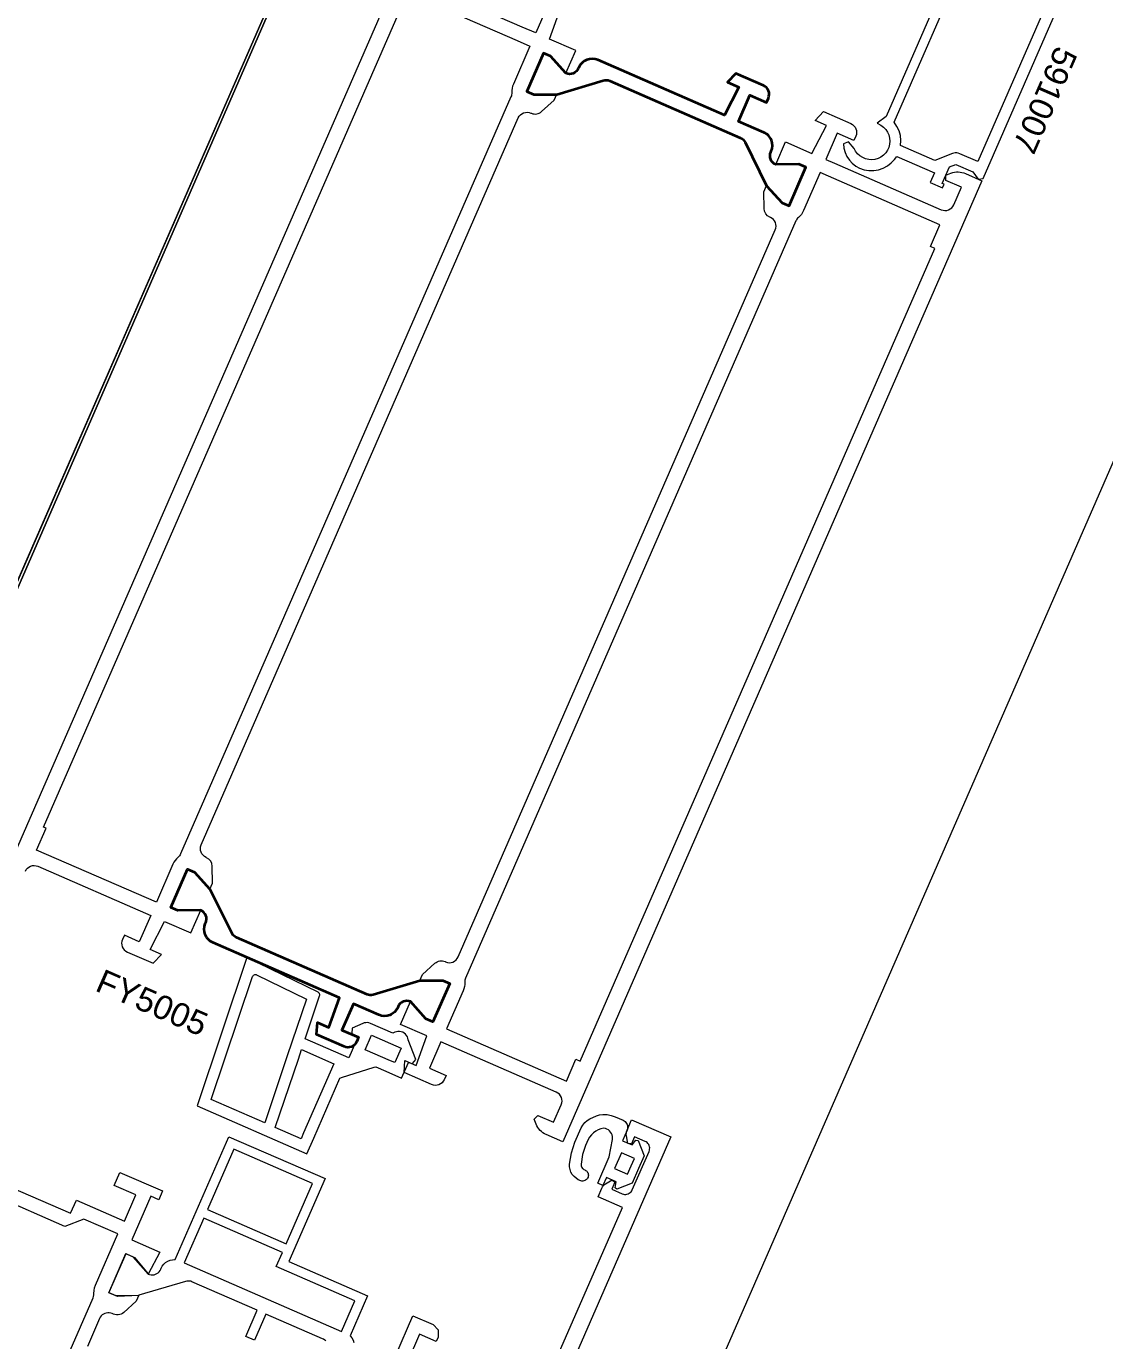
# Model space of a CAD drawing. Header units: millimetres. Extents: x -50172 to 90294, y -80883 to 956680.
# Drawn here: x 2648.7 to 2761.8, y -21533.4 to -21395.5 of the extents above; entities that cross this region are included whole.
import ezdxf

# ---------------------------------------------------------------- set-up
doc = ezdxf.new("R2010")
doc.units = ezdxf.units.MM
doc.header["$MEASUREMENT"] = 0
doc.linetypes.add('Dot & Dashed', pattern=[670.277762, 352.777767, -176.388884, 0, -141.111112])
for name, color, linetype, lineweight in [('0_Pen_No__2', 8, 'Continuous', 15), ('0_Pen_No__6', 7, 'Continuous', 35), ('0_Pen_No__7', 7, 'Continuous', 35), ('0_Pen_No__9', 7, 'Continuous', 13), ('New_A-20-M_Roof_Pen_No__93', 8, 'Continuous', 13), ('New_A-25-M_Curtain_Wall_Pen_No__90', 8, 'Continuous', 20), ('New_A-25-M_Wall_Ext_Pen_No__87', 8, 'Continuous', 20), ('New_ArchiCAD Windows_Pen_No__3', 7, 'Continuous', 18)]:
    doc.layers.add(name, color=color, linetype=linetype, lineweight=lineweight)
for name, color, linetype in [('New_A-20-M_Roof', 7, 'Continuous'), ('New_A-25-M_Curtain_Wall', 7, 'Continuous'), ('New_A-25-M_Wall_Ext', 7, 'Continuous'), ('New_ArchiCAD Windows', 7, 'Continuous')]:
    doc.layers.add(name, color=color, linetype=linetype)
doc.layers.add('New_A-25-M_Curtain_Wall_Pen_No__69', color=7, linetype='Continuous', lineweight=20, true_color=0x606060)
doc.styles.add('GENERATED_STYLE_3', font='')
doc.styles.get('GENERATED_STYLE_3').set_extended_font_data('Arial')

# ---------------------------------------------------------------- blocks, each defined once
blk = doc.blocks.new('Wall_2_1', base_point=(10092.6, -4631.3))
at = {"layer": 'New_A-25-M_Wall_Ext_Pen_No__87', "linetype": 'Continuous', "flags": 128}
for points in [[(10000.93, -4591.33), (2142.47, -22613.27)], [(2234.14, -22653.24), (10092.6, -4631.3)]]:
    blk.add_lwpolyline(points, dxfattribs=at)
blk = doc.blocks.new('Wall_4_1', base_point=(9982.59, -4632.6))
at = {"layer": 'New_A-25-M_Wall_Ext_Pen_No__87', "linetype": 'Continuous', "flags": 128}
blk.add_lwpolyline([(2142.18, -22613.14), (4865.77, -16367.08)], dxfattribs=at)
blk = doc.blocks.new('Triple Window 19_2')
at = {"layer": 'New_ArchiCAD Windows_Pen_No__3', "linetype": 'Continuous'}
blk.add_line((-182, 0), (662.5, 0), dxfattribs=at)
blk = doc.blocks.new('Wall_239_1', base_point=(10165.92, -4712.54))
at = {"layer": 'New_ArchiCAD Windows', "color": 251, "linetype": 'Continuous', "lineweight": 20, "true_color": 0x606060, "xscale": -1, "zscale": 1000, "rotation": 66.44041158399281}
blk.add_blockref('Triple Window 19_2', (2883.15, -20913.87), dxfattribs=at)
blk = doc.blocks.new('Morph_2_1')
at = {"layer": 'New_A-20-M_Roof_Pen_No__93', "linetype": 'Continuous', "flags": 128}
blk.add_lwpolyline([(2064.53, -22792.01), (10012.82, -4564.06)], dxfattribs=at)
blk = doc.blocks.new('Beam_8_1', base_point=(10000.93, -4591.33))
at = {"layer": 'New_A-25-M_Curtain_Wall_Pen_No__69', "linetype": 'Dot & Dashed'}
blk.add_line((10000.93, -4591.33), (2142.47, -22613.27), dxfattribs=at)
at = {"layer": 'New_A-25-M_Curtain_Wall_Pen_No__90', "linetype": 'Continuous'}
blk.add_line((10000.93, -4591.33), (2142.47, -22613.27), dxfattribs=at)

msp = doc.modelspace()

# ---------------------------------------------------------------- linework, layer by layer
at = {"layer": '0_Pen_No__2', "linetype": 'Continuous', "flags": 128}
for points in [[(2699.5, -21362.89), (2635.54, -21509.55)], [(2746.17, -21388.19), (2738.86, -21404.97), (2737.92, -21405.66), (2738.3, -21405.89), (2738.57, -21406.09), (2738.8, -21406.33), (2738.99, -21406.6), (2739.13, -21406.91), (2739.21, -21407.23), (2739.24, -21407.56), (2739.21, -21407.89), (2739.13, -21408.22), (2738.99, -21408.52), (2738.8, -21408.79), (2738.57, -21409.03), (2738.3, -21409.23), (2738, -21409.38), (2737.68, -21409.47), (2737.35, -21409.51), (2737.02, -21409.49), (2736.69, -21409.41), (2736.39, -21409.28), (2736.1, -21409.11), (2735.86, -21408.88), (2735.65, -21408.62), (2735.5, -21408.32), (2734.89, -21407.63)], [(2734.89, -21407.63), (2734.37, -21407.85), (2734.42, -21408.3), (2734.55, -21408.74), (2734.74, -21409.16), (2734.99, -21409.54), (2735.3, -21409.88), (2735.66, -21410.17), (2736.05, -21410.4), (2736.54, -21410.57), (2737.04, -21410.65), (2737.55, -21410.65), (2738.05, -21410.56), (2738.54, -21410.4), (2738.98, -21410.16), (2739.39, -21409.84), (2739.73, -21409.47), (2739.97, -21409.16), (2743.92, -21410.88), (2743.48, -21411.89), (2744.76, -21412.45), (2744.92, -21412.08), (2744.74, -21412), (2745.5, -21410.26), (2746.15, -21410), (2747.94, -21410.79), (2748.49, -21411.53), (2749.01, -21411.47), (2757.68, -21391.58)], [(2703.53, -21537.02), (2711.21, -21519.42), (2708.64, -21518.3), (2709.04, -21517.39), (2709.11, -21517.25), (2709.2, -21517.13), (2709.31, -21517.03), (2709.43, -21516.94), (2710.11, -21516.52), (2710.4, -21516.77), (2710.08, -21517.51), (2711.18, -21517.99), (2711.3, -21518.03), (2711.42, -21518.05), (2711.55, -21518.05), (2711.67, -21518.03), (2711.79, -21518), (2711.9, -21517.94), (2712.01, -21517.87), (2712.1, -21517.78), (2712.17, -21517.68), (2712.23, -21517.57), (2713.99, -21513.54), (2714.03, -21513.42), (2714.05, -21513.3), (2714.06, -21513.17), (2714.04, -21513.05), (2714, -21512.93), (2713.95, -21512.81), (2713.87, -21512.71), (2713.79, -21512.62), (2713.69, -21512.54), (2713.58, -21512.49), (2712.48, -21512.01), (2712.16, -21512.74), (2711.78, -21512.7), (2711.62, -21511.92), (2711.6, -21511.77), (2711.61, -21511.62), (2711.63, -21511.47), (2711.68, -21511.32), (2712.16, -21510.23), (2716.28, -21512.03), (2684.71, -21584.44)], [(2680.08, -21533.43), (2679.98, -21533.33), (2679.87, -21533.25), (2679.75, -21533.19), (2673.82, -21530.61), (2672.62, -21533.36), (2671.7, -21532.96), (2672.9, -21530.21), (2666.06, -21527.22), (2665.93, -21527.17), (2665.79, -21527.15), (2665.65, -21527.14), (2665.51, -21527.15), (2665.38, -21527.18), (2660.5, -21528.62), (2660.48, -21528.66), (2658.25, -21528.78), (2657.34, -21528.38), (2659.13, -21524.26), (2660.05, -21524.66), (2661.48, -21526.37), (2661.46, -21526.42), (2661.61, -21526.47), (2661.77, -21526.5), (2661.92, -21526.5), (2662.08, -21526.48), (2662.23, -21526.43), (2662.37, -21526.36), (2662.5, -21526.27), (2662.61, -21526.16), (2662.71, -21526.04), (2662.78, -21525.9), (2662.82, -21525.81), (2662.95, -21525.58), (2663.11, -21525.37), (2663.3, -21525.2), (2663.53, -21525.07), (2663.77, -21524.97), (2664.03, -21524.92), (2664.31, -21524.89), (2669.93, -21512), (2680.02, -21516.4), (2676.22, -21525.11)], [(2653.03, -21534.99), (2655.7, -21528.89), (2655.75, -21528.75), (2655.77, -21528.6), (2655.78, -21528.45), (2655.79, -21528.15), (2655.85, -21527.85), (2655.95, -21527.56), (2658.29, -21522.2), (2654.71, -21520.64), (2652.74, -21521.41), (2645.4, -21518.21), (2644.63, -21516.24), (2640.87, -21514.6), (2639.27, -21518.27), (2634.69, -21516.27), (2628.49, -21530.48), (2635.37, -21533.47), (2635.89, -21532.28), (2636.8, -21532.68), (2636.28, -21533.87)], [(2646, -21516.84), (2653.34, -21520.04), (2653.94, -21518.66), (2658.98, -21520.86), (2660.18, -21518.11), (2657.89, -21517.11), (2658.48, -21515.74), (2662.98, -21517.69), (2662.58, -21518.61), (2661.75, -21518.25), (2659.75, -21522.83), (2662.69, -21524.11), (2661.46, -21526.42), (2659.85, -21524.62), (2659.11, -21524.3), (2657.36, -21528.33), (2658.09, -21528.65), (2660.5, -21528.62), (2660.22, -21529.26), (2658.91, -21530.44), (2658.78, -21530.54), (2658.63, -21530.62), (2658.48, -21530.67), (2658.32, -21530.7), (2658.15, -21530.7), (2657.99, -21530.67), (2657.84, -21530.62), (2657.7, -21530.56), (2657.55, -21530.5), (2657.39, -21530.48), (2657.24, -21530.47), (2657.08, -21530.5), (2656.93, -21530.54), (2656.79, -21530.61), (2656.66, -21530.7), (2656.55, -21530.81), (2656.45, -21530.93), (2656.38, -21531.07), (2655.1, -21534.01)], [(2712.88, -21515.33), (2712.21, -21516.87), (2710.62, -21517.49), (2710.44, -21517.35), (2710.53, -21516.72), (2709.52, -21516.28)], [(2675.54, -21524.16), (2667.29, -21520.56), (2665.25, -21525.23), (2681.75, -21532.43), (2683.15, -21529.22), (2674.9, -21525.62)], [(2674.9, -21525.62), (2675.54, -21524.16)], [(2676.22, -21525.11), (2684.47, -21528.7)], [(2684.47, -21528.7), (2682.65, -21532.88), (2682.82, -21533.11), (2682.95, -21533.33), (2683.05, -21533.58)], [(2687.44, -21534.91), (2689.23, -21530.78), (2691.34, -21531.7), (2691.87, -21532.25), (2691.86, -21533.02), (2691.66, -21533.48), (2689.92, -21532.72), (2688.72, -21535.47)]]:
    msp.add_lwpolyline(points, dxfattribs=at)
for points in [[(2747.21, -21388.32), (2756.1, -21392.2), (2748.47, -21409.7), (2746.56, -21408.87), (2746.41, -21408.82), (2746.25, -21408.79), (2746.1, -21408.79), (2745.94, -21408.81), (2745.79, -21408.86), (2743.94, -21409.58), (2740.36, -21408.02), (2740.39, -21407.5), (2740.34, -21406.98), (2740.2, -21406.48), (2739.98, -21406.01), (2739.68, -21405.58)], [(2675.94, -21523.24), (2678.7, -21516.91), (2670.45, -21513.32), (2667.69, -21519.64)]]:
    msp.add_lwpolyline(points, close=True, dxfattribs=at)
for points in [[(2703.3, -21393.45), (2702.1, -21396.2), (2700.68, -21395.59), (2690.27, -21391.05, -0.414214)], [(2648.59, -21484.15, -0.414214), (2649.9, -21483.63), (2661.73, -21488.79), (2660.53, -21491.54), (2658.97, -21490.86), (2658.77, -21491.31, 0.414214), (2659.29, -21492.63), (2661.99, -21493.81), (2662.87, -21492.88), (2661.67, -21492.36), (2663.19, -21489.43), (2665.94, -21490.62), (2666.98, -21488.24), (2664.57, -21488.28), (2663.83, -21487.96), (2665.59, -21483.93), (2666.33, -21484.25), (2667.94, -21486.04), (2668.22, -21485.4), (2668.19, -21483.63, 0.294108), (2667.59, -21482.73), (2667.54, -21482.7, -0.414214), (2667.03, -21481.39), (2700.28, -21405.12, -0.414214), (2701.6, -21404.61), (2701.65, -21404.63, 0.294108), (2702.72, -21404.45), (2704.04, -21403.27), (2704.32, -21402.63), (2701.9, -21402.66), (2701.17, -21402.34), (2702.92, -21398.31), (2703.66, -21398.63), (2705.27, -21400.43), (2706.31, -21398.04), (2703.56, -21396.84), (2704.68, -21393.73)], [(2729.65, -21415.57, 0.112281), (2729.39, -21415.93), (2694.75, -21495.36, 0.112281), (2694.67, -21495.8, -0.112281), (2694.5, -21496.69), (2692.76, -21500.68), (2705.32, -21506.16), (2706.32, -21503.87), (2706.78, -21504.07), (2743.95, -21418.82), (2743.49, -21418.62), (2744.49, -21416.33), (2732.81, -21411.23)], [(2732.81, -21411.23), (2731.93, -21410.85), (2730.19, -21414.84, -0.112281), (2729.65, -21415.57)]]:
    msp.add_lwpolyline(points, format="xyb", dxfattribs=at)
for points in [[(2700.16, -21397), (2701.5, -21397.58), (2699.76, -21401.57, 0.112281), (2699.59, -21402.46, -0.112281), (2699.51, -21402.9), (2664.87, -21482.33, -0.112281), (2664.6, -21482.69, 0.112281), (2664.07, -21483.42), (2662.33, -21487.41), (2649.77, -21481.93), (2650.77, -21479.64), (2650.49, -21479.52), (2687.67, -21394.28), (2687.94, -21394.4), (2688.94, -21392.1)], [(2733.43, -21409.87), (2744.63, -21414.75, 0.414214), (2745.95, -21414.23), (2746.75, -21412.4), (2745.1, -21411.68), (2745.11, -21411.13), (2745.64, -21410.92, -0.198912), (2747.17, -21410.95), (2748.9, -21411.71), (2704.94, -21512.54), (2703.2, -21511.78, -0.198912), (2702.14, -21510.68), (2701.93, -21510.15), (2702.33, -21509.76), (2703.98, -21510.48), (2704.78, -21508.65, 0.414214), (2704.26, -21507.33), (2692.16, -21502.06), (2690.96, -21504.81), (2692.7, -21505.57), (2692.5, -21506.02, -0.414214), (2691.19, -21506.54), (2688.3, -21505.28), (2688.38, -21504.01), (2689.58, -21504.53), (2690.69, -21501.42), (2687.94, -21500.22), (2688.98, -21497.83), (2690.6, -21499.63), (2691.33, -21499.95), (2693.09, -21495.92), (2692.36, -21495.6), (2689.94, -21495.63), (2690.22, -21494.99), (2691.54, -21493.81, -0.294108), (2692.61, -21493.63), (2692.66, -21493.66, 0.414214), (2693.98, -21493.14), (2727.23, -21416.87, 0.414214), (2726.71, -21415.56), (2726.66, -21415.53, -0.294108), (2726.06, -21414.63), (2726.04, -21412.86), (2726.31, -21412.22), (2727.93, -21414.02), (2728.67, -21414.34), (2730.42, -21410.3), (2729.69, -21409.98), (2727.27, -21410.02), (2728.31, -21407.64), (2731.06, -21408.84), (2732.58, -21405.9), (2731.39, -21405.38), (2732.27, -21404.45), (2735.15, -21405.71, -0.414214), (2735.67, -21407.03), (2735.47, -21407.48), (2733.73, -21406.72), (2732.53, -21409.47)]]:
    msp.add_lwpolyline(points, format="xyb", close=True, dxfattribs=at)
at = {"layer": '0_Pen_No__6', "linetype": 'Continuous', "flags": 128}
for points in [[(2706.59, -21399.91, -0.414214), (2705.27, -21400.43), (2703.66, -21398.63), (2702.92, -21398.31), (2701.17, -21402.34), (2701.9, -21402.66), (2704.31, -21402.65), (2709.19, -21401.19, -0.176327), (2709.87, -21401.23), (2723.56, -21407.2, -0.176327), (2724.05, -21407.67), (2726.31, -21412.24), (2727.93, -21414.02), (2728.67, -21414.34), (2730.42, -21410.3), (2729.69, -21409.98), (2727.27, -21410.02, -0.414214), (2726.76, -21408.7), (2726.8, -21408.61, 0.414214), (2726.02, -21406.64), (2723.36, -21405.48), (2724.56, -21402.73), (2726.3, -21403.49), (2726.5, -21403.03, 0.414214), (2725.99, -21401.71), (2723.1, -21400.45), (2722.22, -21401.38), (2723.42, -21401.9), (2721.9, -21404.84), (2708.61, -21399.04, 0.414214), (2706.63, -21399.82)], [(2689.95, -21495.62), (2692.36, -21495.6), (2693.09, -21495.92), (2691.33, -21499.95), (2690.6, -21499.63), (2688.98, -21497.83, 0.414214), (2687.67, -21498.35), (2687.63, -21498.44, -0.414214), (2685.65, -21499.22), (2682.99, -21498.06), (2681.79, -21500.81), (2683.54, -21501.57), (2683.34, -21502.03, -0.414214), (2682.02, -21502.54), (2679.13, -21501.28), (2679.21, -21500.01), (2680.41, -21500.53), (2681.53, -21497.42), (2668.24, -21491.62, -0.414214), (2667.46, -21489.65), (2667.5, -21489.56, 0.414214), (2666.98, -21488.24), (2664.57, -21488.28), (2663.83, -21487.96), (2665.59, -21483.93), (2666.33, -21484.25), (2667.95, -21486.02), (2670.2, -21490.59, 0.176327), (2670.7, -21491.06), (2684.39, -21497.03, 0.176327), (2685.07, -21497.07)]]:
    msp.add_lwpolyline(points, format="xyb", close=True, dxfattribs=at)
at = {"layer": '0_Pen_No__9', "linetype": 'Continuous', "flags": 128}
for points in [[(2686.39, -21505.13), (2688.04, -21505.85), (2688.76, -21504.2), (2689.2, -21504.31), (2689.55, -21503.9), (2688.74, -21501.84), (2688.71, -21501.67), (2688.65, -21501.51), (2688.56, -21501.37), (2688.45, -21501.24), (2688.31, -21501.13), (2688.16, -21501.05), (2688, -21500.99), (2687.83, -21500.96), (2687.66, -21500.96), (2687.49, -21500.99), (2687.33, -21501.05), (2687.13, -21501.14), (2684.77, -21500.12), (2684.61, -21500.06), (2684.45, -21500.03), (2684.28, -21500.04), (2684.12, -21500.06), (2683.96, -21500.12), (2682.86, -21500.61), (2682.82, -21501.14), (2683.46, -21501.56), (2682.52, -21503.71), (2677.94, -21501.72), (2679.45, -21497.21), (2679.46, -21497.16), (2679.47, -21497.11), (2679.46, -21497.07), (2679.45, -21497.02), (2679.43, -21496.97), (2679.41, -21496.93), (2679.38, -21496.9), (2679.34, -21496.87), (2679.3, -21496.84), (2671.83, -21493.19), (2666.6, -21508.77), (2678.12, -21513.8), (2678.85, -21512.14)], [(2677.22, -21503.86), (2677.55, -21502.86), (2680.94, -21504.34), (2677.77, -21511.61)], [(2677.77, -21511.61), (2677.5, -21512.22), (2674.8, -21511.04), (2677.22, -21503.86)], [(2678.85, -21512.14), (2681.58, -21505.87), (2681.75, -21505.79), (2685.16, -21504.72), (2685.33, -21504.67), (2686.39, -21505.13)], [(2709.52, -21516.28), (2709.16, -21517.11), (2708.61, -21516.87), (2709.81, -21514.12), (2710.15, -21512.3), (2710.17, -21512.13), (2710.16, -21511.97), (2710.12, -21511.81), (2710.05, -21511.65), (2709.96, -21511.51), (2709.85, -21511.39), (2709.72, -21511.28), (2709.57, -21511.2), (2709.42, -21511.15), (2709.25, -21511.12), (2708.95, -21511.17), (2708.67, -21511.27), (2708.4, -21511.41), (2708.15, -21511.59), (2707.94, -21511.8), (2707.76, -21512.04), (2707.62, -21512.31), (2707.34, -21512.93), (2707.02, -21513.88), (2706.86, -21514.88), (2706.86, -21514.97), (2706.88, -21515.07), (2706.91, -21515.16), (2706.95, -21515.24), (2707.01, -21515.32), (2707.08, -21515.38), (2707.15, -21515.44), (2707.24, -21515.48), (2707.33, -21515.53), (2707.42, -21515.59), (2707.49, -21515.66), (2707.55, -21515.75), (2707.59, -21515.84), (2707.62, -21515.94), (2707.63, -21516.05), (2707.62, -21516.15), (2707.59, -21516.25), (2707.55, -21516.34), (2707.49, -21516.43), (2707.42, -21516.5), (2707.33, -21516.56), (2707.24, -21516.61), (2707.14, -21516.64), (2707.04, -21516.65), (2706.93, -21516.65), (2706.83, -21516.62), (2706.57, -21516.52), (2706.33, -21516.36), (2706.12, -21516.18), (2705.94, -21515.96), (2705.8, -21515.71), (2705.71, -21515.44), (2705.66, -21515.16), (2705.66, -21514.88), (2705.84, -21513.71), (2706.22, -21512.59), (2706.88, -21511.08), (2707.04, -21510.79), (2707.25, -21510.52), (2707.5, -21510.29), (2707.79, -21510.11), (2708.48, -21509.8), (2708.81, -21509.7), (2709.15, -21509.66), (2709.58, -21509.68), (2710.01, -21509.77), (2710.43, -21509.91), (2711.27, -21510.28), (2711.38, -21510.34), (2711.48, -21510.41), (2711.56, -21510.5), (2711.64, -21510.61), (2711.69, -21510.72), (2711.73, -21510.84), (2711.74, -21510.96), (2711.74, -21511.09), (2711.72, -21511.21), (2711.68, -21511.33), (2711.2, -21512.43), (2712.21, -21512.87), (2712.6, -21512.37), (2712.83, -21512.41), (2713.46, -21514), (2712.88, -21515.33)]]:
    msp.add_lwpolyline(points, dxfattribs=at)
for points in [[(2676.06, -21503.53), (2673.7, -21510.56), (2668.09, -21508.11), (2672.42, -21495.2), (2672.45, -21495.15), (2672.47, -21495.11), (2672.51, -21495.07), (2672.55, -21495.04), (2672.59, -21495.01), (2672.64, -21495), (2672.69, -21494.99), (2672.74, -21494.99), (2672.79, -21495), (2672.84, -21495.02), (2678.06, -21497.57)], [(2686.89, -21504.04), (2684.22, -21502.88), (2684.88, -21501.36), (2688, -21502.72), (2687.34, -21504.23)], [(2712.12, -21515.06), (2712.46, -21514.29), (2711.09, -21513.69), (2710.37, -21515.34), (2711.74, -21515.94)]]:
    msp.add_lwpolyline(points, close=True, dxfattribs=at)

# ---------------------------------------------------------------- block references
at = {"layer": 'New_A-20-M_Roof', "linetype": 'Continuous', "lineweight": 0}
msp.add_blockref('Morph_2_1', (0, 0), dxfattribs=at)
at = {"layer": 'New_A-25-M_Curtain_Wall', "color": 8, "lineweight": 20}
msp.add_blockref('Beam_8_1', (10000.93, -4591.33), dxfattribs=at)
at = {"layer": 'New_A-25-M_Wall_Ext', "color": 250, "lineweight": 50, "true_color": 0x2a2a2a}
for name, p in [('Wall_4_1', (9982.59, -4632.6)), ('Wall_239_1', (10165.92, -4712.54)), ('Wall_2_1', (10092.6, -4631.3))]:
    msp.add_blockref(name, p, dxfattribs=at)

# ---------------------------------------------------------------- texts
at = {"layer": '0_Pen_No__7', "linetype": 'Continuous', "char_height": 2.5, "attachment_point": 7, "style": 'GENERATED_STYLE_3'}
for s, insert, rotation in [('\\A1;{\\fArial|b0|i0|c0|p34;591007}', (2756.65, -21397.41), 246.4404), ('\\A1;{\\fArial|b0|i0|c0|p34;FY5005}', (2655.77, -21496.67), 336.4404)]:
    msp.add_mtext(s, dxfattribs=dict(at, insert=insert, rotation=rotation))

doc.saveas('drawing.dxf')
